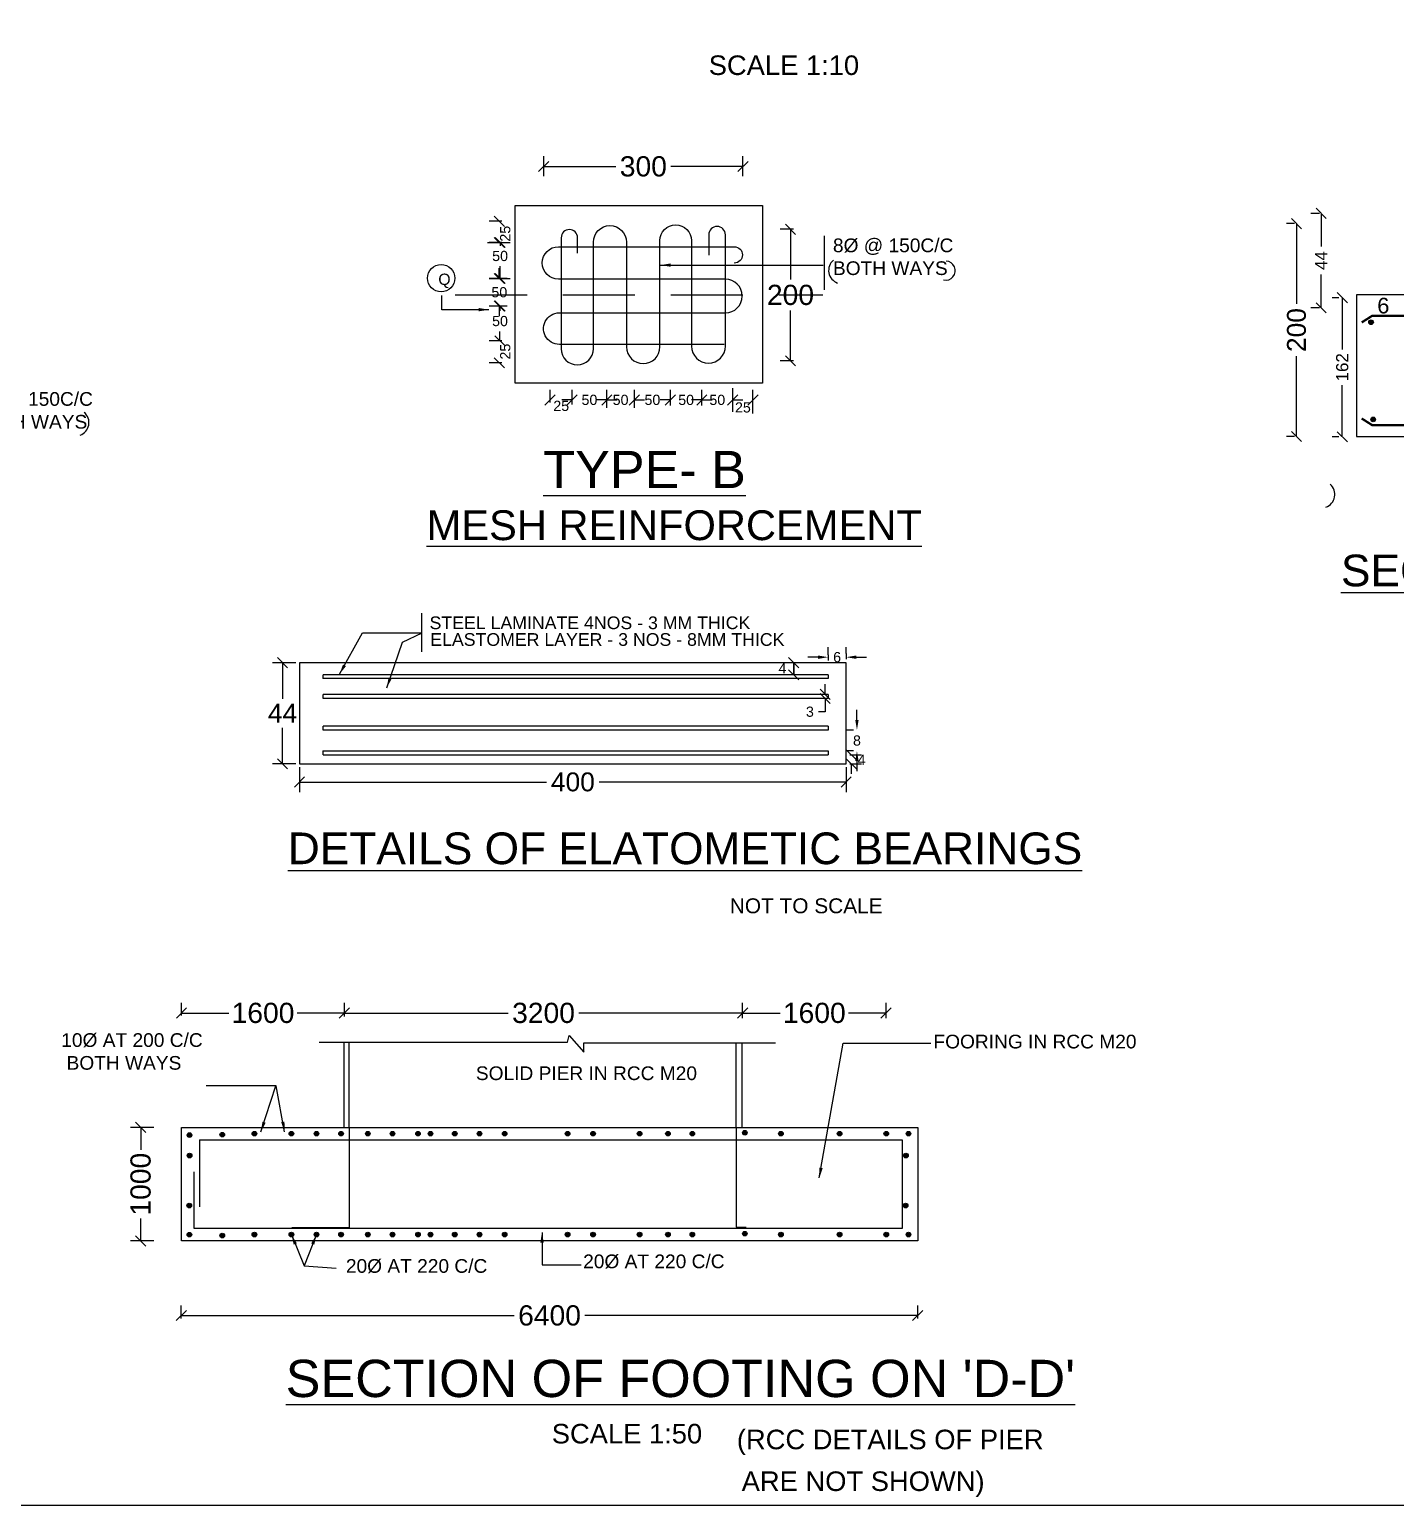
# Model space of a CAD drawing. Header units: inches. Extents: x 19265.7 to 19362, y 19045.1 to 19108.4.
# Drawn here: x 19301.11 to 19325.24, y 19045.12 to 19071.2 of the extents above; entities that cross this region are included whole.
import ezdxf

# ---------------------------------------------------------------- set-up
doc = ezdxf.new("R2010")
doc.units = ezdxf.units.IN
doc.header["$MEASUREMENT"] = 0
doc.linetypes.add('HIDDEN', pattern=[9.525, 6.35, -3.175])
for name, color, linetype in [('DIMENSION', 255, 'Continuous'), ('DRAWING', 2, 'Continuous'), ('HATCH', 7, 'Continuous'), ('TEXT', 255, 'Continuous')]:
    doc.layers.add(name, color=color, linetype=linetype)
doc.styles.get("Standard").update_dxf_attribs({"font": 'arial.ttf'})
doc.dimstyles.get("Standard").update_dxf_attribs({"dimtxt": 0.18, "dimasz": 0.18, "dimexe": 0.18, "dimexo": 0.0625, "dimgap": 0.09, "dimtad": 0, "dimtih": 1, "dimtoh": 1, "dimdec": 4, "dimzin": 0, "dimdsep": 46, "dimtxsty": 'Standard', "dimcen": 0.09, "dimadec": 0, "dimazin": 0, "dimtfac": 1, "dimtdec": 4, "dimtofl": 0, "dimtmove": 0, "dimatfit": 3, "dimfxl": 1, "dimtolj": 1, "dimtzin": 0, "dimarcsym": 0})

# ---------------------------------------------------------------- blocks, each defined once
blk = doc.blocks.new('_Oblique')
at = {"color": 0, "linetype": 'ByBlock', "lineweight": -2}
blk.add_line((-0.5, -0.5), (0.5, 0.5), dxfattribs=at)
blk = doc.blocks.new('*D101')
at = {"layer": 'Defpoints', "color": 0, "transparency": 16777216}
for p in [(19314.669, 19067.667), (19314.555, 19065.343), (19314.669, 19065.343)]:
    blk.add_point(p, dxfattribs=at)
at = {"layer": 'DIMENSION', "color": 0, "lineweight": -2, "transparency": 16777216}
for p, q in [((19314.606, 19067.667), (19314.375, 19067.667)), ((19314.555, 19067.667), (19314.555, 19066.777)), ((19314.555, 19065.343), (19314.555, 19066.233)), ((19314.606, 19065.343), (19314.375, 19065.343))]:
    blk.add_line(p, q, dxfattribs=at)
at = {"layer": 'DIMENSION', "color": 0, "lineweight": -2, "transparency": 16777216, "xscale": 0.18, "yscale": 0.18, "zscale": 0.18}
for p, rotation in [((19314.555, 19067.667), 90), ((19314.555, 19065.343), 270)]:
    blk.add_blockref('_Oblique', p, dxfattribs=dict(at, rotation=rotation))
at = {"layer": 'DIMENSION', "color": 0, "transparency": 16777216, "insert": (19314.555, 19066.505), "char_height": 0.3571, "attachment_point": 5}
blk.add_mtext('\\A1;200', dxfattribs=at)
blk = doc.blocks.new('*D102')
at = {"layer": 'Defpoints', "color": 0, "transparency": 16777216}
for p in [(19313.716, 19068.776), (19310.196, 19068.544), (19313.716, 19068.544)]:
    blk.add_point(p, dxfattribs=at)
at = {"layer": 'DIMENSION', "color": 0, "lineweight": -2, "transparency": 16777216}
for p, q in [((19310.196, 19068.607), (19310.196, 19068.956)), ((19313.716, 19068.607), (19313.716, 19068.956)), ((19310.196, 19068.776), (19311.472, 19068.776)), ((19313.716, 19068.776), (19312.44, 19068.776))]:
    blk.add_line(p, q, dxfattribs=at)
at = {"layer": 'DIMENSION', "color": 0, "lineweight": -2, "transparency": 16777216, "xscale": 0.18, "yscale": 0.18, "zscale": 0.18, "rotation": 180}
blk.add_blockref('_Oblique', (19310.196, 19068.776), dxfattribs=at)
at = {"layer": 'DIMENSION', "color": 0, "lineweight": -2, "transparency": 16777216, "xscale": 0.18, "yscale": 0.18, "zscale": 0.18}
blk.add_blockref('_Oblique', (19313.716, 19068.776), dxfattribs=at)
at = {"layer": 'DIMENSION', "color": 0, "transparency": 16777216, "insert": (19311.956, 19068.776), "char_height": 0.3571, "attachment_point": 5}
blk.add_mtext('\\A1;300', dxfattribs=at)
blk = doc.blocks.new('*D103')
at = {"layer": 'Defpoints', "color": 0, "transparency": 16777216}
for p in [(19310.697, 19064.507), (19311.311, 19064.652), (19311.311, 19064.507)]:
    blk.add_point(p, dxfattribs=at)
at = {"layer": 'DIMENSION', "color": 0, "lineweight": -2, "transparency": 16777216}
for p, q in [((19310.697, 19064.569), (19310.697, 19064.832)), ((19311.311, 19064.569), (19311.311, 19064.832)), ((19310.697, 19064.652), (19310.517, 19064.652)), ((19311.311, 19064.652), (19311.491, 19064.652))]:
    blk.add_line(p, q, dxfattribs=at)
at = {"layer": 'DIMENSION', "color": 0, "lineweight": -2, "transparency": 16777216, "xscale": 0.18, "yscale": 0.18, "zscale": 0.18}
blk.add_blockref('_Oblique', (19310.697, 19064.652), dxfattribs=at)
at = {"layer": 'DIMENSION', "color": 0, "lineweight": -2, "transparency": 16777216, "xscale": 0.18, "yscale": 0.18, "zscale": 0.18, "rotation": 180}
blk.add_blockref('_Oblique', (19311.311, 19064.652), dxfattribs=at)
at = {"layer": 'DIMENSION', "color": 0, "transparency": 16777216, "insert": (19311.004, 19064.652), "char_height": 0.18, "attachment_point": 5}
blk.add_mtext('\\A1;50', dxfattribs=at)
blk = doc.blocks.new('*D104')
at = {"layer": 'Defpoints', "color": 0, "transparency": 16777216}
for p in [(19311.311, 19064.449), (19311.797, 19064.652), (19311.797, 19064.449)]:
    blk.add_point(p, dxfattribs=at)
at = {"layer": 'DIMENSION', "color": 0, "lineweight": -2, "transparency": 16777216}
for p, q in [((19311.311, 19064.512), (19311.311, 19064.832)), ((19311.797, 19064.512), (19311.797, 19064.832)), ((19311.311, 19064.652), (19311.131, 19064.652)), ((19311.797, 19064.652), (19311.977, 19064.652))]:
    blk.add_line(p, q, dxfattribs=at)
at = {"layer": 'DIMENSION', "color": 0, "lineweight": -2, "transparency": 16777216, "xscale": 0.18, "yscale": 0.18, "zscale": 0.18}
blk.add_blockref('_Oblique', (19311.311, 19064.652), dxfattribs=at)
at = {"layer": 'DIMENSION', "color": 0, "lineweight": -2, "transparency": 16777216, "xscale": 0.18, "yscale": 0.18, "zscale": 0.18, "rotation": 180}
blk.add_blockref('_Oblique', (19311.797, 19064.652), dxfattribs=at)
at = {"layer": 'DIMENSION', "color": 0, "transparency": 16777216, "insert": (19311.554, 19064.652), "char_height": 0.18, "attachment_point": 5}
blk.add_mtext('\\A1;50', dxfattribs=at)
blk = doc.blocks.new('*D105')
at = {"layer": 'Defpoints', "color": 0, "transparency": 16777216}
for p in [(19311.797, 19064.508), (19312.434, 19064.652), (19312.434, 19064.535)]:
    blk.add_point(p, dxfattribs=at)
at = {"layer": 'DIMENSION', "color": 0, "lineweight": -2, "transparency": 16777216}
for p, q in [((19311.797, 19064.571), (19311.797, 19064.832)), ((19312.434, 19064.598), (19312.434, 19064.832)), ((19311.797, 19064.652), (19311.897, 19064.652)), ((19312.434, 19064.652), (19312.334, 19064.652))]:
    blk.add_line(p, q, dxfattribs=at)
at = {"layer": 'DIMENSION', "color": 0, "lineweight": -2, "transparency": 16777216, "xscale": 0.18, "yscale": 0.18, "zscale": 0.18, "rotation": 180}
blk.add_blockref('_Oblique', (19311.797, 19064.652), dxfattribs=at)
at = {"layer": 'DIMENSION', "color": 0, "lineweight": -2, "transparency": 16777216, "xscale": 0.18, "yscale": 0.18, "zscale": 0.18}
blk.add_blockref('_Oblique', (19312.434, 19064.652), dxfattribs=at)
at = {"layer": 'DIMENSION', "color": 0, "transparency": 16777216, "insert": (19312.116, 19064.652), "char_height": 0.18, "attachment_point": 5}
blk.add_mtext('\\A1;50', dxfattribs=at)
blk = doc.blocks.new('*D106')
at = {"layer": 'Defpoints', "color": 0, "transparency": 16777216}
for p in [(19312.434, 19064.493), (19312.989, 19064.651), (19312.989, 19064.49)]:
    blk.add_point(p, dxfattribs=at)
at = {"layer": 'DIMENSION', "color": 0, "lineweight": -2, "transparency": 16777216}
for p, q in [((19312.434, 19064.556), (19312.434, 19064.831)), ((19312.989, 19064.553), (19312.989, 19064.831)), ((19312.434, 19064.651), (19312.254, 19064.651)), ((19312.989, 19064.651), (19313.169, 19064.651))]:
    blk.add_line(p, q, dxfattribs=at)
at = {"layer": 'DIMENSION', "color": 0, "lineweight": -2, "transparency": 16777216, "xscale": 0.18, "yscale": 0.18, "zscale": 0.18}
blk.add_blockref('_Oblique', (19312.434, 19064.651), dxfattribs=at)
at = {"layer": 'DIMENSION', "color": 0, "lineweight": -2, "transparency": 16777216, "xscale": 0.18, "yscale": 0.18, "zscale": 0.18, "rotation": 180}
blk.add_blockref('_Oblique', (19312.989, 19064.651), dxfattribs=at)
at = {"layer": 'DIMENSION', "color": 0, "transparency": 16777216, "insert": (19312.712, 19064.651), "char_height": 0.18, "attachment_point": 5}
blk.add_mtext('\\A1;50', dxfattribs=at)
blk = doc.blocks.new('*D107')
at = {"layer": 'Defpoints', "color": 0, "transparency": 16777216}
for p in [(19312.989, 19064.49), (19313.534, 19064.652), (19313.534, 19064.49)]:
    blk.add_point(p, dxfattribs=at)
at = {"layer": 'DIMENSION', "color": 0, "lineweight": -2, "transparency": 16777216}
for p, q in [((19312.989, 19064.553), (19312.989, 19064.832)), ((19313.534, 19064.553), (19313.534, 19064.832)), ((19312.989, 19064.652), (19312.809, 19064.652)), ((19313.534, 19064.652), (19313.714, 19064.652))]:
    blk.add_line(p, q, dxfattribs=at)
at = {"layer": 'DIMENSION', "color": 0, "lineweight": -2, "transparency": 16777216, "xscale": 0.18, "yscale": 0.18, "zscale": 0.18}
blk.add_blockref('_Oblique', (19312.989, 19064.652), dxfattribs=at)
at = {"layer": 'DIMENSION', "color": 0, "lineweight": -2, "transparency": 16777216, "xscale": 0.18, "yscale": 0.18, "zscale": 0.18, "rotation": 180}
blk.add_blockref('_Oblique', (19313.534, 19064.652), dxfattribs=at)
at = {"layer": 'DIMENSION', "color": 0, "transparency": 16777216, "insert": (19313.262, 19064.652), "char_height": 0.18, "attachment_point": 5}
blk.add_mtext('\\A1;50', dxfattribs=at)
blk = doc.blocks.new('*D108')
at = {"layer": 'Defpoints', "color": 0, "transparency": 16777216}
for p in [(19309.424, 19066.31), (19309.501, 19066.31), (19309.501, 19065.696)]:
    blk.add_point(p, dxfattribs=at)
at = {"layer": 'DIMENSION', "color": 0, "lineweight": -2, "transparency": 16777216}
for p, q in [((19309.439, 19066.31), (19309.244, 19066.31)), ((19309.424, 19066.31), (19309.424, 19066.226)), ((19309.424, 19065.696), (19309.424, 19065.862)), ((19309.439, 19065.696), (19309.244, 19065.696))]:
    blk.add_line(p, q, dxfattribs=at)
at = {"layer": 'DIMENSION', "color": 0, "lineweight": -2, "transparency": 16777216, "xscale": 0.18, "yscale": 0.18, "zscale": 0.18}
for p, rotation in [((19309.424, 19066.31), 90), ((19309.424, 19065.696), 270)]:
    blk.add_blockref('_Oblique', p, dxfattribs=dict(at, rotation=rotation))
at = {"layer": 'DIMENSION', "color": 0, "transparency": 16777216, "insert": (19309.424, 19066.044), "char_height": 0.18, "attachment_point": 5}
blk.add_mtext('\\A1;50', dxfattribs=at)
blk = doc.blocks.new('*D109')
at = {"layer": 'Defpoints', "color": 0, "transparency": 16777216}
for p in [(19309.412, 19066.797), (19309.615, 19066.797), (19309.615, 19066.31)]:
    blk.add_point(p, dxfattribs=at)
at = {"layer": 'DIMENSION', "color": 0, "lineweight": -2, "transparency": 16777216}
for p, q in [((19309.552, 19066.797), (19309.232, 19066.797)), ((19309.412, 19066.797), (19309.412, 19066.977)), ((19309.552, 19066.31), (19309.232, 19066.31)), ((19309.412, 19066.31), (19309.412, 19066.13))]:
    blk.add_line(p, q, dxfattribs=at)
at = {"layer": 'DIMENSION', "color": 0, "lineweight": -2, "transparency": 16777216, "xscale": 0.18, "yscale": 0.18, "zscale": 0.18}
for p, rotation in [((19309.412, 19066.797), 270), ((19309.412, 19066.31), 90)]:
    blk.add_blockref('_Oblique', p, dxfattribs=dict(at, rotation=rotation))
at = {"layer": 'DIMENSION', "color": 0, "transparency": 16777216, "insert": (19309.412, 19066.553), "char_height": 0.18, "attachment_point": 5}
blk.add_mtext('\\A1;50', dxfattribs=at)
blk = doc.blocks.new('*D110')
at = {"layer": 'Defpoints', "color": 0, "transparency": 16777216}
for p in [(19309.143, 19067.434), (19309.426, 19067.434), (19309.17, 19066.797)]:
    blk.add_point(p, dxfattribs=at)
at = {"layer": 'DIMENSION', "color": 0, "lineweight": -2, "transparency": 16777216}
for p, q in [((19309.206, 19067.434), (19309.606, 19067.434)), ((19309.426, 19067.434), (19309.426, 19067.376)), ((19309.233, 19066.797), (19309.606, 19066.797)), ((19309.426, 19066.797), (19309.426, 19067.012))]:
    blk.add_line(p, q, dxfattribs=at)
at = {"layer": 'DIMENSION', "color": 0, "lineweight": -2, "transparency": 16777216, "xscale": 0.18, "yscale": 0.18, "zscale": 0.18}
for p, rotation in [((19309.426, 19067.434), 90), ((19309.426, 19066.797), 270)]:
    blk.add_blockref('_Oblique', p, dxfattribs=dict(at, rotation=rotation))
at = {"layer": 'DIMENSION', "color": 0, "transparency": 16777216, "insert": (19309.426, 19067.194), "char_height": 0.18, "attachment_point": 5}
blk.add_mtext('\\A1;50', dxfattribs=at)
blk = doc.blocks.new('*D112')
at = {"layer": 'Defpoints', "color": 0, "transparency": 16777216}
for p in [(19324.303, 19066.457), (19324.302, 19063.999), (19324.303, 19063.999)]:
    blk.add_point(p, dxfattribs=at)
at = {"layer": 'DIMENSION', "color": 0, "lineweight": -2, "transparency": 16777216}
for p, q in [((19324.24, 19066.457), (19324.122, 19066.457)), ((19324.302, 19066.457), (19324.302, 19065.543)), ((19324.302, 19063.999), (19324.302, 19064.912)), ((19324.24, 19063.999), (19324.122, 19063.999))]:
    blk.add_line(p, q, dxfattribs=at)
at = {"layer": 'DIMENSION', "color": 0, "lineweight": -2, "transparency": 16777216, "xscale": 0.18, "yscale": 0.18, "zscale": 0.18}
for p, rotation in [((19324.302, 19066.457), 90), ((19324.302, 19063.999), 270)]:
    blk.add_blockref('_Oblique', p, dxfattribs=dict(at, rotation=rotation))
at = {"layer": 'DIMENSION', "color": 0, "transparency": 16777216, "insert": (19324.302, 19065.228), "char_height": 0.2143, "attachment_point": 5, "rotation": 90}
blk.add_mtext('\\A1;162', dxfattribs=at)
blk = doc.blocks.new('*D113')
at = {"layer": 'Defpoints', "color": 0, "transparency": 16777216}
for p in [(19323.965, 19067.948), (19323.928, 19066.28), (19323.965, 19066.28)]:
    blk.add_point(p, dxfattribs=at)
at = {"layer": 'DIMENSION', "color": 0, "lineweight": -2, "transparency": 16777216}
for p, q in [((19323.902, 19067.948), (19323.748, 19067.948)), ((19323.928, 19067.948), (19323.928, 19067.361)), ((19323.928, 19066.28), (19323.928, 19066.867)), ((19323.902, 19066.28), (19323.748, 19066.28))]:
    blk.add_line(p, q, dxfattribs=at)
at = {"layer": 'DIMENSION', "color": 0, "lineweight": -2, "transparency": 16777216, "xscale": 0.18, "yscale": 0.18, "zscale": 0.18}
for p, rotation in [((19323.928, 19067.948), 90), ((19323.928, 19066.28), 270)]:
    blk.add_blockref('_Oblique', p, dxfattribs=dict(at, rotation=rotation))
at = {"layer": 'DIMENSION', "color": 0, "transparency": 16777216, "insert": (19323.928, 19067.114), "char_height": 0.2143, "attachment_point": 5, "rotation": 90}
blk.add_mtext('\\A1;44', dxfattribs=at)
blk = doc.blocks.new('*D114')
at = {"layer": 'Defpoints', "color": 0, "transparency": 16777216}
for p in [(19323.52, 19067.767), (19323.494, 19064.005), (19323.52, 19064.005)]:
    blk.add_point(p, dxfattribs=at)
at = {"layer": 'DIMENSION', "color": 0, "lineweight": -2, "transparency": 16777216}
for p, q in [((19323.457, 19067.767), (19323.314, 19067.767)), ((19323.494, 19067.767), (19323.494, 19066.347)), ((19323.494, 19064.005), (19323.494, 19065.425)), ((19323.457, 19064.005), (19323.314, 19064.005))]:
    blk.add_line(p, q, dxfattribs=at)
at = {"layer": 'DIMENSION', "color": 0, "lineweight": -2, "transparency": 16777216, "xscale": 0.18, "yscale": 0.18, "zscale": 0.18}
for p, rotation in [((19323.494, 19067.767), 90), ((19323.494, 19064.005), 270)]:
    blk.add_blockref('_Oblique', p, dxfattribs=dict(at, rotation=rotation))
at = {"layer": 'DIMENSION', "color": 0, "transparency": 16777216, "insert": (19323.494, 19065.886), "char_height": 0.3333, "attachment_point": 5, "rotation": 90}
blk.add_mtext('\\A1;200', dxfattribs=at)
blk = doc.blocks.new('*D117')
at = {"layer": 'Defpoints', "color": 0, "transparency": 16777216}
for p in [(19305.882, 19060.01), (19305.583, 19058.224), (19305.882, 19058.224)]:
    blk.add_point(p, dxfattribs=at)
at = {"layer": 'DIMENSION', "color": 0, "lineweight": -2, "transparency": 16777216}
for p, q in [((19305.82, 19060.01), (19305.403, 19060.01)), ((19305.583, 19060.01), (19305.583, 19059.374)), ((19305.583, 19058.224), (19305.583, 19058.86)), ((19305.82, 19058.224), (19305.403, 19058.224))]:
    blk.add_line(p, q, dxfattribs=at)
at = {"layer": 'DIMENSION', "color": 0, "lineweight": -2, "transparency": 16777216, "xscale": 0.18, "yscale": 0.18, "zscale": 0.18}
for p, rotation in [((19305.583, 19060.01), 90), ((19305.583, 19058.224), 270)]:
    blk.add_blockref('_Oblique', p, dxfattribs=dict(at, rotation=rotation))
at = {"layer": 'DIMENSION', "color": 0, "transparency": 16777216, "insert": (19305.583, 19059.117), "char_height": 0.3333, "attachment_point": 5}
blk.add_mtext('\\A1;44', dxfattribs=at)
blk = doc.blocks.new('*D118')
at = {"layer": 'Defpoints', "color": 0, "transparency": 16777216}
for p in [(19305.882, 19058.224), (19315.539, 19058.224), (19315.539, 19057.902)]:
    blk.add_point(p, dxfattribs=at)
at = {"layer": 'DIMENSION', "color": 0, "lineweight": -2, "transparency": 16777216}
for p, q in [((19305.882, 19058.162), (19305.882, 19057.722)), ((19315.539, 19058.162), (19315.539, 19057.722)), ((19305.882, 19057.902), (19310.246, 19057.902)), ((19315.539, 19057.902), (19311.175, 19057.902))]:
    blk.add_line(p, q, dxfattribs=at)
at = {"layer": 'DIMENSION', "color": 0, "lineweight": -2, "transparency": 16777216, "xscale": 0.18, "yscale": 0.18, "zscale": 0.18, "rotation": 180}
blk.add_blockref('_Oblique', (19305.882, 19057.902), dxfattribs=at)
at = {"layer": 'DIMENSION', "color": 0, "lineweight": -2, "transparency": 16777216, "xscale": 0.18, "yscale": 0.18, "zscale": 0.18}
blk.add_blockref('_Oblique', (19315.539, 19057.902), dxfattribs=at)
at = {"layer": 'DIMENSION', "color": 0, "transparency": 16777216, "insert": (19310.711, 19057.902), "char_height": 0.3333, "attachment_point": 5}
blk.add_mtext('\\A1;400', dxfattribs=at)
blk = doc.blocks.new('*D115')
at = {"layer": 'Defpoints', "color": 0, "transparency": 16777216}
for p in [(19315.729, 19058.818), (19315.729, 19058.818), (19315.729, 19058.451)]:
    blk.add_point(p, dxfattribs=at)
at = {"layer": 'DIMENSION', "color": 0, "lineweight": -2, "transparency": 16777216}
for p, q in [((19315.729, 19058.998), (19315.729, 19059.178)), ((19315.666, 19058.818), (19315.549, 19058.818)), ((19315.666, 19058.451), (19315.549, 19058.451)), ((19315.729, 19058.271), (19315.729, 19058.091))]:
    blk.add_line(p, q, dxfattribs=at)
at = {"layer": 'DIMENSION', "color": 0, "transparency": 16777216}
for points in [[(19315.699, 19058.998), (19315.759, 19058.998), (19315.729, 19058.818)], [(19315.699, 19058.271), (19315.759, 19058.271), (19315.729, 19058.451)]]:
    blk.add_solid(points, dxfattribs=at)
at = {"layer": 'DIMENSION', "color": 0, "transparency": 16777216, "insert": (19315.729, 19058.634), "char_height": 0.18, "attachment_point": 5}
blk.add_mtext('\\A1;8', dxfattribs=at)
blk = doc.blocks.new('*D116')
at = {"layer": 'Defpoints', "color": 0, "transparency": 16777216}
for p in [(19315.219, 19060.084), (19315.539, 19060.107), (19315.539, 19060.107)]:
    blk.add_point(p, dxfattribs=at)
at = {"layer": 'DIMENSION', "color": 0, "lineweight": -2, "transparency": 16777216}
for p, q in [((19315.219, 19060.146), (19315.219, 19060.287)), ((19315.539, 19060.17), (19315.539, 19060.287)), ((19315.039, 19060.107), (19314.859, 19060.107)), ((19315.719, 19060.107), (19315.899, 19060.107))]:
    blk.add_line(p, q, dxfattribs=at)
at = {"layer": 'DIMENSION', "color": 0, "transparency": 16777216}
for points in [[(19315.039, 19060.137), (19315.039, 19060.077), (19315.219, 19060.107)], [(19315.719, 19060.137), (19315.719, 19060.077), (19315.539, 19060.107)]]:
    blk.add_solid(points, dxfattribs=at)
at = {"layer": 'DIMENSION', "color": 0, "transparency": 16777216, "insert": (19315.379, 19060.107), "char_height": 0.18, "attachment_point": 5}
blk.add_mtext('\\A1;6', dxfattribs=at)
blk = doc.blocks.new('*D119')
at = {"layer": 'Defpoints', "color": 0, "transparency": 16777216}
for p in [(19303.37, 19051.801), (19303.077, 19049.794), (19303.37, 19049.794)]:
    blk.add_point(p, dxfattribs=at)
at = {"layer": 'DIMENSION', "color": 0, "lineweight": -2, "transparency": 16777216}
for p, q in [((19303.307, 19051.801), (19302.897, 19051.801)), ((19303.077, 19051.801), (19303.077, 19051.403)), ((19303.077, 19049.794), (19303.077, 19050.191)), ((19303.307, 19049.794), (19302.897, 19049.794))]:
    blk.add_line(p, q, dxfattribs=at)
at = {"layer": 'DIMENSION', "color": 0, "lineweight": -2, "transparency": 16777216, "xscale": 0.18, "yscale": 0.18, "zscale": 0.18}
for p, rotation in [((19303.077, 19051.801), 90), ((19303.077, 19049.794), 270)]:
    blk.add_blockref('_Oblique', p, dxfattribs=dict(at, rotation=rotation))
at = {"layer": 'DIMENSION', "color": 0, "transparency": 16777216, "insert": (19303.077, 19050.797), "char_height": 0.3571, "attachment_point": 5, "rotation": 90}
blk.add_mtext('\\A1;1000', dxfattribs=at)
blk = doc.blocks.new('*D120')
at = {"layer": 'Defpoints', "color": 0, "transparency": 16777216}
for p in [(19306.676, 19053.821), (19303.799, 19053.717), (19306.676, 19053.717)]:
    blk.add_point(p, dxfattribs=at)
at = {"layer": 'DIMENSION', "color": 0, "lineweight": -2, "transparency": 16777216}
for p, q in [((19303.799, 19053.779), (19303.799, 19054.001)), ((19303.799, 19053.821), (19304.632, 19053.821)), ((19306.676, 19053.821), (19305.844, 19053.821)), ((19306.676, 19053.779), (19306.676, 19054.001))]:
    blk.add_line(p, q, dxfattribs=at)
at = {"layer": 'DIMENSION', "color": 0, "lineweight": -2, "transparency": 16777216, "xscale": 0.18, "yscale": 0.18, "zscale": 0.18, "rotation": 180}
blk.add_blockref('_Oblique', (19303.799, 19053.821), dxfattribs=at)
at = {"layer": 'DIMENSION', "color": 0, "lineweight": -2, "transparency": 16777216, "xscale": 0.18, "yscale": 0.18, "zscale": 0.18}
blk.add_blockref('_Oblique', (19306.676, 19053.821), dxfattribs=at)
at = {"layer": 'DIMENSION', "color": 0, "transparency": 16777216, "insert": (19305.238, 19053.821), "char_height": 0.3571, "attachment_point": 5}
blk.add_mtext('\\A1;1600', dxfattribs=at)
blk = doc.blocks.new('*D121')
at = {"layer": 'Defpoints', "color": 0, "transparency": 16777216}
for p in [(19313.709, 19053.821), (19306.676, 19053.695), (19313.709, 19053.695)]:
    blk.add_point(p, dxfattribs=at)
at = {"layer": 'DIMENSION', "color": 0, "lineweight": -2, "transparency": 16777216}
for p, q in [((19306.676, 19053.758), (19306.676, 19054.001)), ((19306.676, 19053.821), (19309.57, 19053.821)), ((19313.709, 19053.821), (19310.815, 19053.821)), ((19313.709, 19053.758), (19313.709, 19054.001))]:
    blk.add_line(p, q, dxfattribs=at)
at = {"layer": 'DIMENSION', "color": 0, "lineweight": -2, "transparency": 16777216, "xscale": 0.18, "yscale": 0.18, "zscale": 0.18, "rotation": 180}
blk.add_blockref('_Oblique', (19306.676, 19053.821), dxfattribs=at)
at = {"layer": 'DIMENSION', "color": 0, "lineweight": -2, "transparency": 16777216, "xscale": 0.18, "yscale": 0.18, "zscale": 0.18}
blk.add_blockref('_Oblique', (19313.709, 19053.821), dxfattribs=at)
at = {"layer": 'DIMENSION', "color": 0, "transparency": 16777216, "insert": (19310.193, 19053.821), "char_height": 0.3571, "attachment_point": 5}
blk.add_mtext('\\A1;3200', dxfattribs=at)
blk = doc.blocks.new('*D122')
at = {"layer": 'Defpoints', "color": 0, "transparency": 16777216}
for p in [(19316.243, 19053.821), (19313.709, 19053.667), (19316.243, 19053.667)]:
    blk.add_point(p, dxfattribs=at)
at = {"layer": 'DIMENSION', "color": 0, "lineweight": -2, "transparency": 16777216}
for p, q in [((19313.709, 19053.73), (19313.709, 19054.001)), ((19313.709, 19053.821), (19314.37, 19053.821)), ((19316.243, 19053.821), (19315.582, 19053.821)), ((19316.243, 19053.73), (19316.243, 19054.001))]:
    blk.add_line(p, q, dxfattribs=at)
at = {"layer": 'DIMENSION', "color": 0, "lineweight": -2, "transparency": 16777216, "xscale": 0.18, "yscale": 0.18, "zscale": 0.18, "rotation": 180}
blk.add_blockref('_Oblique', (19313.709, 19053.821), dxfattribs=at)
at = {"layer": 'DIMENSION', "color": 0, "lineweight": -2, "transparency": 16777216, "xscale": 0.18, "yscale": 0.18, "zscale": 0.18}
blk.add_blockref('_Oblique', (19316.243, 19053.821), dxfattribs=at)
at = {"layer": 'DIMENSION', "color": 0, "transparency": 16777216, "insert": (19314.976, 19053.821), "char_height": 0.3571, "attachment_point": 5}
blk.add_mtext('\\A1;1600', dxfattribs=at)
blk = doc.blocks.new('*D123')
at = {"layer": 'Defpoints', "color": 0, "transparency": 16777216}
for p in [(19303.795, 19048.364), (19316.802, 19048.477), (19316.802, 19048.364)]:
    blk.add_point(p, dxfattribs=at)
at = {"layer": 'DIMENSION', "color": 0, "lineweight": -2, "transparency": 16777216}
for p, q in [((19303.795, 19048.426), (19303.795, 19048.657)), ((19316.802, 19048.426), (19316.802, 19048.657)), ((19303.795, 19048.477), (19309.675, 19048.477)), ((19316.802, 19048.477), (19310.922, 19048.477))]:
    blk.add_line(p, q, dxfattribs=at)
at = {"layer": 'DIMENSION', "color": 0, "lineweight": -2, "transparency": 16777216, "xscale": 0.18, "yscale": 0.18, "zscale": 0.18, "rotation": 180}
blk.add_blockref('_Oblique', (19303.795, 19048.477), dxfattribs=at)
at = {"layer": 'DIMENSION', "color": 0, "lineweight": -2, "transparency": 16777216, "xscale": 0.18, "yscale": 0.18, "zscale": 0.18}
blk.add_blockref('_Oblique', (19316.802, 19048.477), dxfattribs=at)
at = {"layer": 'DIMENSION', "color": 0, "transparency": 16777216, "insert": (19310.299, 19048.477), "char_height": 0.3571, "attachment_point": 5}
blk.add_mtext('\\A1;6400', dxfattribs=at)

msp = doc.modelspace()

# ---------------------------------------------------------------- hatches: boundary and pattern name
at = {"layer": 'HATCH'}
for points in [[(19324.85028, 19066.02355, 1), (19324.76858, 19066.02355, 1)], [(19324.88801, 19064.30756, 1), (19324.8063, 19064.30756, 1)], [(19303.98046, 19051.66399, 1), (19303.89876, 19051.66399, 1)], [(19304.55976, 19051.67187, 1), (19304.47805, 19051.67187, 1)], [(19305.12781, 19051.69, 1), (19305.0461, 19051.69, 1)], [(19305.78058, 19051.69, 1), (19305.69887, 19051.69, 1)], [(19306.22317, 19051.69, 1), (19306.14146, 19051.69, 1)], [(19306.65711, 19051.69, 1), (19306.5754, 19051.69, 1)], [(19307.13005, 19051.69, 1), (19307.04834, 19051.69, 1)], [(19307.56639, 19051.69, 1), (19307.48468, 19051.69, 1)], [(19308.01625, 19051.69, 1), (19307.93454, 19051.69, 1)], [(19308.23748, 19051.69, 1), (19308.15577, 19051.69, 1)], [(19308.66619, 19051.69, 1), (19308.58448, 19051.69, 1)], [(19309.10275, 19051.69, 1), (19309.02104, 19051.69, 1)], [(19309.5474, 19051.69, 1), (19309.4657, 19051.69, 1)], [(19310.65847, 19051.69, 1), (19310.57676, 19051.69, 1)], [(19311.10885, 19051.69, 1), (19311.02714, 19051.69, 1)], [(19311.93094, 19051.69, 1), (19311.84923, 19051.69, 1)], [(19312.43197, 19051.69, 1), (19312.35027, 19051.69, 1)], [(19312.86207, 19051.69, 1), (19312.78036, 19051.69, 1)], [(19313.78934, 19051.7064, 1), (19313.70763, 19051.7064, 1)], [(19313.78934, 19051.7064, 1), (19313.70763, 19051.7064, 1)], [(19313.78934, 19051.7064, 1), (19313.70763, 19051.7064, 1)], [(19314.42656, 19051.69, 1), (19314.34485, 19051.69, 1)], [(19315.4638, 19051.69, 1), (19315.38209, 19051.69, 1)], [(19316.28766, 19051.69, 1), (19316.20595, 19051.69, 1)], [(19316.67992, 19051.69, 1), (19316.59822, 19051.69, 1)], [(19303.98109, 19051.30162, 1), (19303.89938, 19051.30162, 1)], [(19316.63409, 19051.30162, 1), (19316.55238, 19051.30162, 1)], [(19303.97652, 19050.41901, 1), (19303.89481, 19050.41901, 1)], [(19316.62952, 19050.41901, 1), (19316.54781, 19050.41901, 1)], [(19303.97876, 19049.90567, 1), (19303.89706, 19049.90567, 1)], [(19304.55976, 19049.88884, 1), (19304.47805, 19049.88884, 1)], [(19305.12781, 19049.90697, 1), (19305.0461, 19049.90697, 1)], [(19305.78058, 19049.90697, 1), (19305.69887, 19049.90697, 1)], [(19306.22317, 19049.90697, 1), (19306.14146, 19049.90697, 1)], [(19306.65711, 19049.90697, 1), (19306.5754, 19049.90697, 1)], [(19307.13005, 19049.90697, 1), (19307.04834, 19049.90697, 1)], [(19307.56639, 19049.90697, 1), (19307.48468, 19049.90697, 1)], [(19308.01625, 19049.90697, 1), (19307.93454, 19049.90697, 1)], [(19308.23748, 19049.90697, 1), (19308.15577, 19049.90697, 1)], [(19308.66619, 19049.90697, 1), (19308.58448, 19049.90697, 1)], [(19309.10275, 19049.90697, 1), (19309.02104, 19049.90697, 1)], [(19309.5474, 19049.90697, 1), (19309.4657, 19049.90697, 1)], [(19310.65847, 19049.90697, 1), (19310.57676, 19049.90697, 1)], [(19311.10885, 19049.90697, 1), (19311.02714, 19049.90697, 1)], [(19311.93094, 19049.90697, 1), (19311.84923, 19049.90697, 1)], [(19312.43197, 19049.90697, 1), (19312.35027, 19049.90697, 1)], [(19312.86207, 19049.90697, 1), (19312.78036, 19049.90697, 1)], [(19313.78934, 19049.92337, 1), (19313.70763, 19049.92337, 1)], [(19313.78934, 19049.92337, 1), (19313.70763, 19049.92337, 1)], [(19313.78934, 19049.92337, 1), (19313.70763, 19049.92337, 1)], [(19314.42656, 19049.90697, 1), (19314.34485, 19049.90697, 1)], [(19315.4638, 19049.90697, 1), (19315.38209, 19049.90697, 1)], [(19316.28766, 19049.90697, 1), (19316.20595, 19049.90697, 1)], [(19316.67992, 19049.90697, 1), (19316.59822, 19049.90697, 1)]]:
    msp.add_hatch(color=256, dxfattribs=at).paths.add_polyline_path(points)

# ---------------------------------------------------------------- linework, layer by layer
at = {"layer": 'DIMENSION'}
for p, q in [((19309.45402, 19067.80769), (19309.23237, 19067.80769)), ((19309.45402, 19067.43364), (19309.23237, 19067.43364)), ((19309.45402, 19065.69615), (19309.23237, 19065.69615)), ((19309.45498, 19065.30809), (19309.23333, 19065.30809)), ((19310.30862, 19064.60894), (19310.30862, 19064.83059)), ((19310.69668, 19064.60989), (19310.69668, 19064.83155)), ((19313.53417, 19064.44396), (19313.53417, 19064.85914)), ((19313.89266, 19064.41484), (19313.89266, 19064.83002)), ((19314.5489, 19060.00975), (19314.43128, 19060.00975)), ((19314.61128, 19059.79612), (19314.61128, 19060.00975)), ((19314.5489, 19059.79612), (19314.43128, 19059.79612)), ((19315.16871, 19059.44961), (19315.16871, 19059.62961)), ((19315.15532, 19059.44961), (19314.98871, 19059.44961)), ((19315.15532, 19059.37674), (19314.98871, 19059.37674)), ((19315.16871, 19059.37674), (19315.16871, 19059.14297)), ((19315.16871, 19059.14297), (19315.04702, 19059.14297)), ((19315.60189, 19058.38253), (19315.8095, 19058.38253)), ((19315.60189, 19058.22408), (19315.8095, 19058.22408)), ((19315.6295, 19058.22408), (19315.6295, 19058.04408))]:
    msp.add_line(p, q, dxfattribs=at)
for points in [[(19315.15197, 19067.55245), (19315.15197, 19066.59935)], [(19308.03584, 19060.88454), (19308.03584, 19060.20158)], [(19314.6114, 19060.00975), (19314.6114, 19059.79612)], [(19315.21936, 19060.14621), (19315.21936, 19060.0471)], [(19315.53939, 19060.1696), (19315.53939, 19060.07009)]]:
    msp.add_lwpolyline(points, dxfattribs=at)
msp.add_circle((19308.38529, 19066.8024), 0.24207, dxfattribs=at)
for centre, start, end in [((19315.46531, 19066.94024), 130.344503, 250.667672), ((19301.92783, 19064.25114), 289.332328, 49.655497), ((19323.93481, 19062.98088), 289.332328, 49.655497)]:
    msp.add_arc(centre, 0.23617, start, end, dxfattribs=at)
at = {"layer": 'DRAWING'}
for p, q in [((19315.21936, 19059.72801), (19306.29412, 19059.72801)), ((19306.29412, 19058.45063), (19315.21936, 19058.45063)), ((19305.47136, 19052.5319), (19304.23604, 19052.5319))]:
    msp.add_line(p, q, dxfattribs=at)
for points in [[(19361.94423, 19045.12123), (19265.7442, 19045.12123), (19265.7442, 19108.4331), (19361.94423, 19108.4331)], [(19314.05825, 19064.94969), (19309.69389, 19064.94969), (19309.69389, 19068.08502), (19314.05825, 19068.08502)], [(19324.55086, 19064.00511), (19337.74032, 19064.00511), (19337.74032, 19066.50717), (19324.55086, 19066.50717)], [(19315.53939, 19060.00975), (19305.88222, 19060.00975), (19305.88222, 19058.22408), (19315.53939, 19058.22408)]]:
    msp.add_lwpolyline(points, close=True, dxfattribs=at)
for points in [[(19310.79356, 19067.2435), (19310.79356, 19067.51715, 1), (19310.50565, 19067.51715), (19310.50565, 19065.55594, 1), (19311.07352, 19065.55594), (19311.07352, 19067.43972, -1), (19311.65833, 19067.43972), (19311.65833, 19065.5889, 1), (19312.24873, 19065.5889), (19312.24873, 19067.4668, -1), (19312.80659, 19067.4668), (19312.80659, 19065.60222, 1), (19313.40507, 19065.60222), (19313.40507, 19067.57006, 1), (19313.11146, 19067.57006), (19313.11146, 19067.20766)], [(19313.38612, 19065.63175), (19310.47269, 19065.63175, -1.0662433), (19310.50845, 19066.18883), (19313.40512, 19066.18883, 1), (19313.40512, 19066.78482), (19310.45798, 19066.78482, -1), (19310.45798, 19067.35854), (19313.56211, 19067.35854, -1), (19313.56211, 19067.0698, -1)]]:
    msp.add_lwpolyline(points, format="xyb", dxfattribs=at)
at = {"layer": 'DRAWING', "linetype": 'HIDDEN', "ltscale": 0.2}
msp.add_lwpolyline([(19308.63149, 19066.51122), (19315.12627, 19066.51122)], dxfattribs=at)
at = {"layer": 'DRAWING', "const_width": 0.04}
for points in [[(19324.64461, 19066.02064), (19324.82763, 19066.13643), (19337.49037, 19066.13643), (19337.6517, 19065.96287)], [(19324.64461, 19064.3237), (19324.82763, 19064.2079), (19337.49037, 19064.2079), (19337.6517, 19064.38147)]]:
    msp.add_lwpolyline(points, dxfattribs=at)
at = {"layer": 'DRAWING'}
for points in [[(19306.29412, 19059.79612), (19306.29412, 19059.72801)], [(19315.21936, 19059.79612), (19306.29894, 19059.79612)], [(19315.21936, 19059.79612), (19315.21936, 19059.72801)], [(19306.29258, 19059.44961), (19306.29258, 19059.37674)], [(19315.21782, 19059.44961), (19306.29894, 19059.44961)], [(19315.21782, 19059.37674), (19306.29894, 19059.37674)], [(19315.21782, 19059.44961), (19315.21782, 19059.37674)], [(19306.29258, 19058.89093), (19306.29258, 19058.81805)], [(19315.21782, 19058.89093), (19306.29894, 19058.89093)], [(19315.21782, 19058.81805), (19306.29894, 19058.81805)], [(19315.21782, 19058.89093), (19315.21782, 19058.81805)], [(19306.29412, 19058.45063), (19306.29412, 19058.38253)], [(19315.21936, 19058.45063), (19315.21936, 19058.38253)], [(19306.29894, 19058.38253), (19315.21936, 19058.38253)], [(19306.22821, 19053.3083), (19310.61916, 19053.3083), (19310.64545, 19053.42238), (19310.90772, 19053.12797), (19310.90772, 19053.29284), (19314.29283, 19053.29284)], [(19306.67156, 19051.79528), (19306.67156, 19053.3083)], [(19306.75829, 19051.79528), (19306.75829, 19053.3083)], [(19313.59545, 19051.79528), (19313.59545, 19053.29284)], [(19313.70355, 19051.79528), (19313.70355, 19053.29284)], [(19313.8488, 19049.79367), (19303.7953, 19049.79367), (19303.7953, 19051.80081), (19313.8488, 19051.80081)], [(19306.75829, 19051.79528), (19306.75829, 19050.02907), (19305.74628, 19050.02907)], [(19313.59545, 19051.80081), (19313.59545, 19050.03551), (19313.7716, 19050.03551)], [(19313.8488, 19051.80081), (19316.80195, 19051.80081), (19316.80195, 19049.79367), (19313.8488, 19049.79367)], [(19304.11624, 19051.57895), (19313.86057, 19051.57895)], [(19304.11624, 19051.57895), (19304.11624, 19050.3946)], [(19313.8488, 19051.57895), (19316.52815, 19051.57895), (19316.52815, 19050.01553), (19313.8488, 19050.01553)], [(19304.02418, 19050.0182), (19304.02418, 19051.01545)], [(19313.8488, 19050.01553), (19304.01716, 19050.01553)]]:
    msp.add_lwpolyline(points, dxfattribs=at)
for centre in [(19324.80943, 19066.02355), (19324.84716, 19064.30756), (19303.93961, 19051.66399), (19304.5189, 19051.67187), (19305.08696, 19051.69), (19305.73972, 19051.69), (19306.18231, 19051.69), (19306.61625, 19051.69), (19307.08919, 19051.69), (19307.52554, 19051.69), (19307.97539, 19051.69), (19308.19663, 19051.69), (19308.62534, 19051.69), (19309.06189, 19051.69), (19309.50655, 19051.69), (19310.61762, 19051.69), (19311.068, 19051.69), (19311.89008, 19051.69), (19312.39112, 19051.69), (19312.82122, 19051.69), (19313.74848, 19051.7064), (19313.74848, 19051.7064), (19313.74848, 19051.7064), (19314.3857, 19051.69), (19315.42294, 19051.69), (19316.24681, 19051.69), (19316.63907, 19051.69), (19303.94024, 19051.30162), (19316.59324, 19051.30162), (19303.93566, 19050.41901), (19316.58866, 19050.41901), (19303.93791, 19049.90567), (19304.5189, 19049.88884), (19305.08696, 19049.90697), (19305.73972, 19049.90697), (19306.18231, 19049.90697), (19306.61625, 19049.90697), (19307.08919, 19049.90697), (19307.52554, 19049.90697), (19307.97539, 19049.90697), (19308.19663, 19049.90697), (19308.62534, 19049.90697), (19309.06189, 19049.90697), (19309.50655, 19049.90697), (19310.61762, 19049.90697), (19311.068, 19049.90697), (19311.89008, 19049.90697), (19312.39112, 19049.90697), (19312.82122, 19049.90697), (19313.74848, 19049.92337), (19313.74848, 19049.92337), (19313.74848, 19049.92337), (19314.3857, 19049.90697), (19315.42294, 19049.90697), (19316.24681, 19049.90697), (19316.63907, 19049.90697)]:
    msp.add_circle(centre, 0.04085, dxfattribs=at)
at = {"layer": 'TEXT'}
msp.add_arc((19317.29511, 19066.93623), 0.16918, 257.184084, 86.822735, dxfattribs=at)

# ---------------------------------------------------------------- block references
at = {"layer": 'DIMENSION', "xscale": 0.180000000000291, "yscale": 0.180000000000291, "zscale": 0.180000000000291}
for p, rotation in [((19309.41237, 19067.80769), 270), ((19309.41237, 19067.43364), 270), ((19309.42408, 19065.69615), 90), ((19309.41333, 19065.30809), 270), ((19310.30862, 19064.65059), 180), ((19313.53417, 19064.65155), 180), ((19314.61128, 19060.00975), 90), ((19314.61128, 19059.79612), 270), ((19315.16871, 19059.44961), 270), ((19315.16871, 19059.37674), 90), ((19315.6295, 19058.38253), 270), ((19315.6295, 19058.22408), 90)]:
    msp.add_blockref('_Oblique', p, dxfattribs=dict(at, rotation=rotation))
for p in [(19310.69668, 19064.65155), (19313.89266, 19064.65002)]:
    msp.add_blockref('_Oblique', p, dxfattribs=at)

# ---------------------------------------------------------------- texts
at = {"layer": 'DIMENSION', "char_height": 0.18, "attachment_point": 5, "rotation": 90}
for insert in [(19309.51707, 19067.58815), (19309.51803, 19065.50502)]:
    msp.add_mtext('\\A1;25', dxfattribs=dict(at, insert=insert))
at = {"layer": 'DIMENSION', "insert": (19308.33425, 19066.8831), "char_height": 0.2, "width": 0.1445963, "attachment_point": 1}
msp.add_mtext('Q', dxfattribs=at)
at = {"layer": 'DIMENSION', "char_height": 0.18, "attachment_point": 5}
for s, insert in [('\\A1;25', (19310.50554, 19064.54589)), ('\\A1;25', (19313.7146, 19064.5185)), ('4', (19314.41268, 19059.91037)), ('\\A1;3', (19314.89809, 19059.14297)), ('\\A1;4', (19315.81188, 19058.29511))]:
    msp.add_mtext(s, dxfattribs=dict(at, insert=insert))
at = {"layer": 'TEXT'}
for s, height, p in [('SCALE 1:10', 0.3456, (19313.11089, 19070.3921)), ('6', 0.27648, (19324.91912, 19066.18034)), ('%%UTYPE- B', 0.658505, (19310.18942, 19063.09305)), ('%%UMESH REINFORCEMENT', 0.5268042, (19308.127, 19062.17497)), ('%%USECTION OF BEARING & PEDASTAL', 0.5597295, (19324.27791, 19061.35939)), ('STEEL LAMINATE 4NOS - 3 MM THICK', 0.2238918, (19308.1801, 19060.60256)), ('ELASTOMER LAYER - 3 NOS - 8MM THICK', 0.2238918, (19308.19238, 19060.30769)), ('%%UDETAILS OF ELATOMETIC BEARINGS', 0.5597295, (19305.67625, 19056.45064)), ('NOT TO SCALE', 0.2634021, (19313.48324, 19055.58345)), ("%%USECTION OF FOOTING ON 'D-D'", 0.6585053, (19305.63846, 19047.03644)), ('SCALE 1:50', 0.3456, (19310.33831, 19046.21707)), ('(RCC DETAILS OF PIER', 0.3456, (19313.60768, 19046.11463)), ('ARE NOT SHOWN)', 0.3456, (19313.69284, 19045.37725))]:
    msp.add_text(s, height=height, dxfattribs=at).set_placement(p)
at = {"layer": 'TEXT', "char_height": 0.24192, "width": 6.398208, "attachment_point": 1}
for s, insert in [('{\\fArial|b0|i0|c0|p32;8Ø @ }150C/C\\P{\\fArial|b0|i0|c0|p32;BOTH WAYS}', (19315.30489, 19067.50366)), ('{\\fArial|b0|i0|c0|p32;8Ø @ }150C/C\\P{\\fArial|b0|i0|c0|p32;BOTH WAYS}', (19300.1063, 19064.79017)), ('{\\fArial|b0|i0|c0|p32;10Ø AT 200 C/C\\P BOTH WAYS}', (19301.67443, 19053.46442)), ('{\\fArial|b0|i0|c0|p32;FOORING IN RCC M20}', (19317.08065, 19053.43769)), ('{\\fArial|b0|i0|c0|p32;SOLID PIER IN RCC M20}', (19308.99807, 19052.87824)), ('{\\fArial|b0|i0|c0|p32;20Ø AT 220 C/C}', (19306.70215, 19049.47338)), ('{\\fArial|b0|i0|c0|p32;20Ø AT 220 C/C}', (19310.89295, 19049.55475))]:
    msp.add_mtext(s, dxfattribs=dict(at, insert=insert))

# ---------------------------------------------------------------- dimensions: what is measured, and where the dimension line sits
at = {"layer": 'DIMENSION'}
for base, p1, p2, text, override, picture, middle in [((19313.71622, 19068.77578), (19310.19607, 19068.54419), (19313.71622, 19068.54419), '300', {"dimtxt": 0.357143, "dimblk1": 'Oblique', "dimblk2": 'Oblique', "dimsah": 1}, '*D102', (19311.95614, 19068.77578)), ((19311.31062, 19064.65155), (19310.69668, 19064.50689), (19311.31062, 19064.50689), '50', {"dimblk1": 'Oblique', "dimblk2": 'Oblique', "dimsah": 1}, '*D103', (19311.00365, 19064.65155)), ((19311.79714, 19064.65155), (19311.31062, 19064.44903), (19311.79714, 19064.44903), '50', {"dimblk1": 'Oblique', "dimblk2": 'Oblique', "dimsah": 1}, '*D104', (19311.55388, 19064.65155)), ((19312.43417, 19064.65155), (19311.79714, 19064.50847), (19312.43417, 19064.53534), '50', {"dimblk1": 'Oblique', "dimblk2": 'Oblique', "dimsah": 1}, '*D105', (19312.11565, 19064.65155)), ((19312.9891, 19064.65089), (19312.43417, 19064.49343), (19312.9891, 19064.49009), '50', {"dimblk1": 'Oblique', "dimblk2": 'Oblique', "dimsah": 1}, '*D106', (19312.71164, 19064.65089)), ((19313.53417, 19064.65155), (19312.9891, 19064.49009), (19313.53417, 19064.49009), '50', {"dimblk1": 'Oblique', "dimblk2": 'Oblique', "dimsah": 1}, '*D107', (19313.26164, 19064.65155)), ((19315.53939, 19057.90184), (19305.88222, 19058.22408), (19315.53939, 19058.22408), '400', {"dimtxt": 0.333333, "dimblk1": 'Oblique', "dimblk2": 'Oblique', "dimsah": 1}, '*D118', (19310.71081, 19057.90184)), ((19306.67634, 19053.82083), (19303.79904, 19053.71661), (19306.67634, 19053.71661), '1600', {"dimtxt": 0.357143, "dimblk1": 'Oblique', "dimblk2": 'Oblique', "dimsah": 1}, '*D120', (19305.23769, 19053.82083)), ((19313.70873, 19053.82083), (19306.67634, 19053.6955), (19313.70873, 19053.6955), '3200', {"dimtxt": 0.357143, "dimblk1": 'Oblique', "dimblk2": 'Oblique', "dimsah": 1}, '*D121', (19310.19254, 19053.82083)), ((19316.24282, 19053.82083), (19313.70873, 19053.66729), (19316.24282, 19053.66729), '1600', {"dimtxt": 0.357143, "dimblk1": 'Oblique', "dimblk2": 'Oblique', "dimsah": 1}, '*D122', (19314.97577, 19053.82083)), ((19316.80195, 19048.4768), (19303.7953, 19048.3635), (19316.80195, 19048.3635), '6400', {"dimtxt": 0.357143, "dimblk1": 'Oblique', "dimblk2": 'Oblique', "dimsah": 1}, '*D123', (19310.29863, 19048.4768))]:
    dim = msp.add_linear_dim(base=base, p1=p1, p2=p2, text=text, dimstyle='Standard', override=override, dxfattribs=at)
    dim.commit()
    dim.dimension.update_dxf_attribs({"geometry": picture, "text_midpoint": middle})
for base, p1, p2, text, override, picture, middle in [((19323.49359, 19064.00528), (19323.51951, 19067.76671), (19323.51951, 19064.00528), '200', {"dimtxt": 0.333333, "dimblk1": 'Oblique', "dimblk2": 'Oblique', "dimsah": 1}, '*D114', (19323.49359, 19065.886)), ((19323.92803, 19066.2799), (19323.96451, 19067.94793), (19323.96451, 19066.2799), '44', {"dimtxt": 0.214286, "dimblk1": 'Oblique', "dimblk2": 'Oblique', "dimsah": 1}, '*D113', (19323.92803, 19067.11391)), ((19324.3022, 19063.99918), (19324.30262, 19066.4567), (19324.30262, 19063.99918), '162', {"dimtxt": 0.214286, "dimblk1": 'Oblique', "dimblk2": 'Oblique', "dimsah": 1}, '*D112', (19324.3022, 19065.22794))]:
    dim = msp.add_linear_dim(base=base, p1=p1, p2=p2, angle=90, text=text, dimstyle='Standard', override=override, dxfattribs=at)
    dim.commit()
    dim.dimension.update_dxf_attribs({"geometry": picture, "text_midpoint": middle, "text_rotation": 90})
for base, p1, p2, text, override, picture, middle in [((19314.55485, 19065.34283), (19314.6686, 19067.66699), (19314.6686, 19065.34283), '200', {"dimtxt": 0.357143, "dimblk1": 'Oblique', "dimblk2": 'Oblique', "dimsah": 1}, '*D101', (19314.55485, 19066.50491)), ((19309.41237, 19066.79662), (19309.61489, 19066.3101), (19309.61489, 19066.79662), '50', {"dimblk1": 'Oblique', "dimblk2": 'Oblique', "dimsah": 1}, '*D109', (19309.41237, 19066.55336)), ((19305.58316, 19058.22408), (19305.88222, 19060.00975), (19305.88222, 19058.22408), '44', {"dimtxt": 0.333333, "dimblk1": 'Oblique', "dimblk2": 'Oblique', "dimsah": 1}, '*D117', (19305.58316, 19059.11692))]:
    dim = msp.add_linear_dim(base=base, p1=p1, p2=p2, angle=90, text=text, dimstyle='Standard', override=override, dxfattribs=at)
    dim.commit()
    dim.dimension.update_dxf_attribs({"geometry": picture, "text_midpoint": middle})
for base, p1, p2, picture, middle in [((19309.4257, 19067.43364), (19309.17016, 19066.79662), (19309.14329, 19067.43364), '*D110', (19309.4257, 19067.19415)), ((19309.42408, 19066.3101), (19309.50116, 19065.69615), (19309.50116, 19066.3101), '*D108', (19309.42408, 19066.04374))]:
    dim = msp.add_linear_dim(base=base, p1=p1, p2=p2, angle=90, text='50', dimstyle='Standard', override={"dimblk1": 'Oblique', "dimblk2": 'Oblique', "dimsah": 1}, dxfattribs=at)
    dim.commit()
    dim.dimension.update_dxf_attribs({"geometry": picture, "text_midpoint": middle, "dimtype": 160})
dim = msp.add_linear_dim(base=(19315.53939, 19060.1071), p1=(19315.21936, 19060.08371), p2=(19315.53939, 19060.1071), text='6', dimstyle='Standard', dxfattribs=at)
dim.commit()
dim.dimension.update_dxf_attribs({"geometry": '*D116', "text_midpoint": (19315.37938, 19060.1071)})
dim = msp.add_aligned_dim(p1=(19315.72894, 19058.45063), p2=(19315.72894, 19058.81805), distance=0, text='8', dimstyle='Standard', dxfattribs=at)
dim.commit()
dim.dimension.update_dxf_attribs({"geometry": '*D115', "text_midpoint": (19315.72894, 19058.63434)})
dim = msp.add_aligned_dim(p1=(19303.36954, 19051.80081), p2=(19303.36954, 19049.79367), distance=-0.29274, text='1000', dimstyle='Standard', override={"dimtxt": 0.357143, "dimblk1": 'Oblique', "dimblk2": 'Oblique', "dimsah": 1}, dxfattribs=at)
dim.commit()
dim.dimension.update_dxf_attribs({"geometry": '*D119', "text_midpoint": (19303.0768, 19050.79724), "text_rotation": 90})

# ---------------------------------------------------------------- leaders
for points in [[(19312.26094, 19067.03365), (19315.13326, 19067.03365)], [(19309.22738, 19066.24624), (19308.39599, 19066.24624), (19308.39599, 19066.49391)], [(19307.42417, 19059.56563), (19307.70362, 19060.37285), (19308.05135, 19060.53935)]]:
    msp.add_leader(points, dimstyle='Standard', override={"dimgap": 0.09, "dimtad": 0}, dxfattribs=at)
msp.add_leader([(19306.58918, 19059.80584), (19306.99562, 19060.53935), (19308.05135, 19060.53935)], dimstyle='Standard', dxfattribs=at)
at = {"layer": 'DRAWING'}
for points in [[(19315.06421, 19050.90715), (19315.48286, 19053.29111), (19317.0343, 19053.29111)], [(19305.20024, 19051.72011), (19305.46462, 19052.5319)], [(19305.62032, 19051.72011), (19305.47136, 19052.5319)], [(19305.73972, 19049.90697), (19305.9661, 19049.35523), (19306.52746, 19049.31618)], [(19306.18231, 19049.90697), (19305.9661, 19049.35523)], [(19310.16611, 19049.94644), (19310.16611, 19049.37052), (19310.85884, 19049.37052)]]:
    msp.add_leader(points, dimstyle='Standard', override={"dimgap": 0.09, "dimtad": 0}, dxfattribs=at)

doc.saveas('drawing.dxf')
